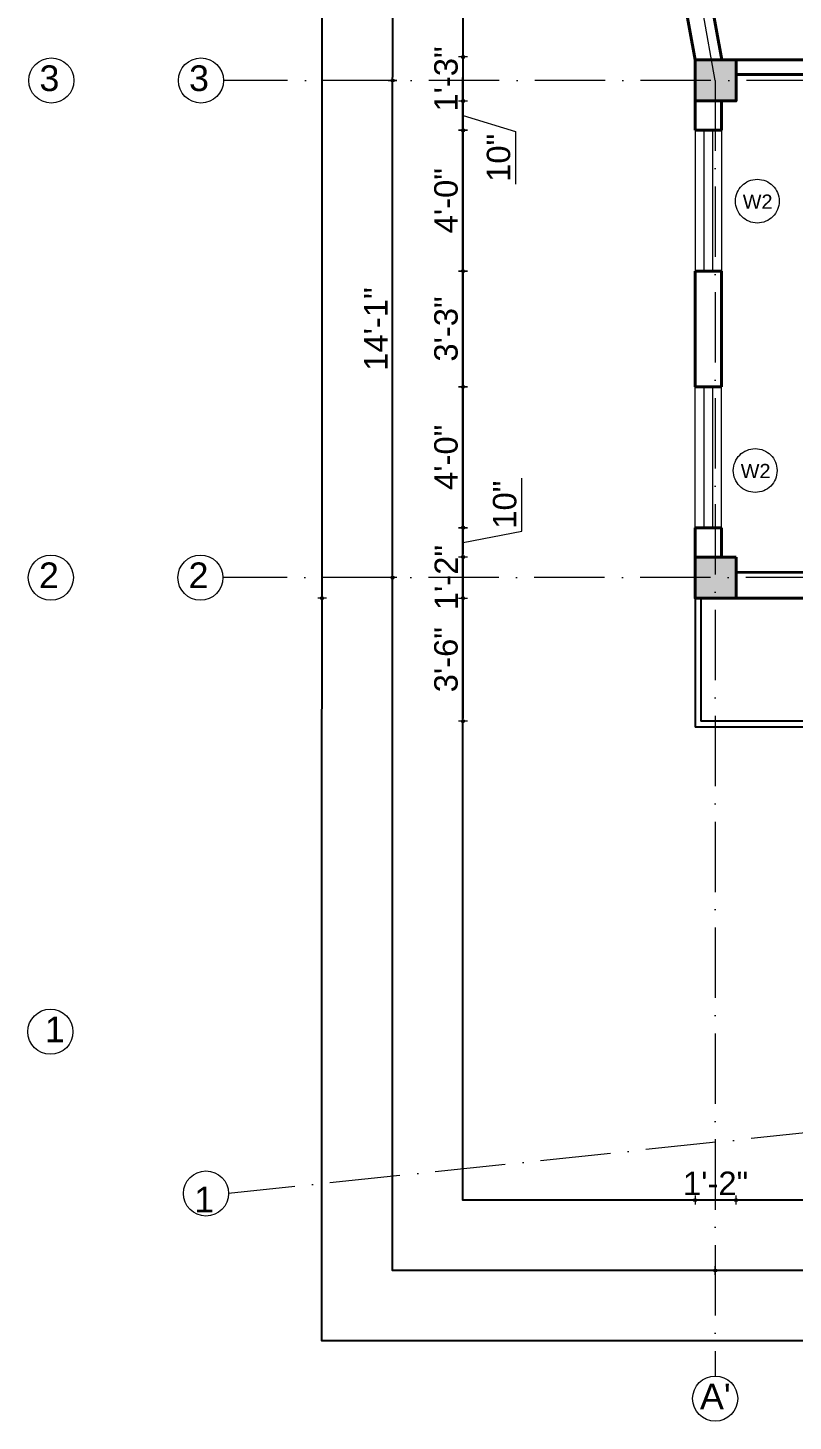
# Model space of a CAD drawing. Header units: inches. Extents: x 2670288 to 2672693, y 789942 to 794071.
# Drawn here: x 2672053.8 to 2672314.8, y 791008 to 791483 of the extents above; entities that cross this region are included whole.
import ezdxf

# ---------------------------------------------------------------- set-up
doc = ezdxf.new("R2010")
doc.units = ezdxf.units.IN
doc.header["$MEASUREMENT"] = 0
doc.header["$PDMODE"] = 99
doc.linetypes.add('ACAD_ISO04W100', pattern=[30, 24, -3, 0, -3])
doc.linetypes.add('ACAD_ISO10W100', pattern=[18, 12, -3, 0, -3])
for name, color, linetype, lineweight in [('CENTER  LINE RA', 10, 'ACAD_ISO04W100', 18), ('CONC. OUTLINE RA', 150, 'Continuous', 40), ('DOOR-WIN RA', 3, 'Continuous', 20), ('elev 2', 20, 'Continuous', 25), ('Hatch', 254, 'Continuous', 9), ('HATCH RA', 8, 'Continuous', 9), ('TEXT RA', 254, 'Continuous', 20), ('TEXTURE EA', 8, 'ACAD_ISO10W100', 9), ('wall EA', 24, 'Continuous', 40)]:
    doc.layers.add(name, color=color, linetype=linetype, lineweight=lineweight)
for name, color, linetype in [('HACTH', 7, 'Continuous'), ('lettring', 7, 'Continuous'), ('text EA', 7, 'Continuous')]:
    doc.layers.add(name, color=color, linetype=linetype)
doc.styles.add('DIM 8', font='arial.ttf', dxfattribs={"height": 8})
doc.styles.get("Standard").update_dxf_attribs({"font": 'arial.ttf'})
doc.dimstyles.new('Copy of DIM 8', dxfattribs={"dimtxt": 8, "dimasz": 1, "dimexe": 6, "dimexo": 18, "dimgap": 1.6875, "dimtad": 1, "dimdec": 0, "dimzin": 3, "dimdsep": 46, "dimlunit": 4, "dimtxsty": 'DIM 8', "dimblk": 'dot 2', "dimcen": 0.09375, "dimse1": 1, "dimse2": 1, "dimclrd": 1, "dimclre": 1, "dimclrt": 256, "dimadec": 0, "dimazin": 0, "dimtfac": 0.75, "dimtdec": 0, "dimtix": 1, "dimtmove": 1, "dimatfit": 3, "dimldrblk": 'DOT', "dimfxl": 1, "dimtolj": 1, "dimtzin": 0, "dimlwd": 9, "dimlwe": 9, "dimarcsym": 0})

# ---------------------------------------------------------------- blocks, each defined once
blk = doc.blocks.new('COLUMN')
at = {"layer": 'HACTH', "lineweight": 30, "transparency": 33554541}
h = blk.add_hatch(color=256, dxfattribs=at)
h.dxf.hatch_style = 1
h.paths.add_polyline_path([(2659104.19, 784576.38), (2659090.19, 784576.38), (2659090.19, 784562.38), (2659104.19, 784562.38)])
at = {"layer": 'CONC. OUTLINE RA'}
blk.add_lwpolyline([(2659090.19, 784576.38), (2659104.19, 784576.38), (2659104.19, 784562.38), (2659090.19, 784562.38)], close=True, dxfattribs=at)
blk = doc.blocks.new('dot1')
at = {"layer": 'Hatch'}
h = blk.add_hatch(color=256, dxfattribs=at)
edge = h.paths.add_edge_path()
edge.add_arc((0, 0), 1, 0, 360)
for p, q in [((3, 0), (-3, 0)), ((0, 3), (0, -3))]:
    blk.add_line(p, q, dxfattribs=at)
blk.add_circle((0, 0), 1, dxfattribs=at)
blk = doc.blocks.new('dot 2')
at = {"layer": 'Hatch', "xscale": 0.5, "yscale": 0.5, "zscale": 0.5}
blk.add_blockref('dot1', (0, 0), dxfattribs=at)
blk = doc.blocks.new('*D1876')
at = {"layer": 'Defpoints', "color": 0, "transparency": 16777216}
for p in [(2672295.38, 791288.58), (2672369.84, 791103.7), (2672295.38, 791083.34)]:
    blk.add_point(p, dxfattribs=at)
at = {"layer": 'lettring', "color": 1, "lineweight": 9, "transparency": 16777216}
blk.add_line((2672368.84, 791083.34), (2672296.38, 791083.34), dxfattribs=at)
at = {"layer": 'lettring', "color": 1, "lineweight": 9, "transparency": 16777216, "rotation": 180}
blk.add_blockref('dot 2', (2672295.38, 791083.34), dxfattribs=at)
at = {"layer": 'lettring', "color": 1, "lineweight": 9, "transparency": 16777216}
blk.add_blockref('dot 2', (2672369.84, 791083.34), dxfattribs=at)
at = {"layer": 'lettring', "transparency": 16777216, "insert": (2672332.61, 791089.11), "char_height": 8, "attachment_point": 5, "style": 'DIM 8'}
blk.add_mtext('\\A1;6\'-2"', dxfattribs=at)
blk = doc.blocks.new('_Dot')
at = {"color": 0, "linetype": 'ByBlock', "lineweight": -2}
blk.add_line((-0.5, 0), (-1, 0), dxfattribs=at)
at = {"color": 0, "linetype": 'ByBlock', "const_width": 0.5}
blk.add_lwpolyline([(-0.25, 0, 1), (0.25, 0, 1)], format="xyb", close=True, dxfattribs=at)
blk = doc.blocks.new('*D1859')
at = {"layer": 'Defpoints', "color": 0, "transparency": 16777216}
for p in [(2672281.38, 791288.58), (2672295.38, 791288.58), (2672281.38, 791083.34)]:
    blk.add_point(p, dxfattribs=at)
at = {"layer": 'lettring', "color": 1, "lineweight": 9, "transparency": 16777216}
for p, q in [((2672280.38, 791083.34), (2672279.38, 791083.34)), ((2672295.38, 791083.34), (2672281.38, 791083.34)), ((2672296.38, 791083.34), (2672297.38, 791083.34))]:
    blk.add_line(p, q, dxfattribs=at)
blk.add_blockref('dot 2', (2672281.38, 791083.34), dxfattribs=at)
at = {"layer": 'lettring', "color": 1, "lineweight": 9, "transparency": 16777216, "rotation": 180}
blk.add_blockref('dot 2', (2672295.38, 791083.34), dxfattribs=at)
at = {"layer": 'lettring', "transparency": 16777216, "insert": (2672288.38, 791089.04), "char_height": 8, "attachment_point": 5, "style": 'DIM 8'}
blk.add_mtext('\\A1;1\'-2"', dxfattribs=at)
blk = doc.blocks.new('*D1862')
at = {"layer": 'Defpoints', "color": 0, "transparency": 16777216}
for p in [(2672288.25, 791295.55), (2672418.69, 791295.55), (2672418.69, 791059.34)]:
    blk.add_point(p, dxfattribs=at)
at = {"layer": 'lettring', "color": 1, "lineweight": 9, "transparency": 16777216}
blk.add_line((2672289.25, 791059.34), (2672417.69, 791059.34), dxfattribs=at)
at = {"layer": 'lettring', "color": 1, "lineweight": 9, "transparency": 16777216, "rotation": 180}
blk.add_blockref('dot 2', (2672288.25, 791059.34), dxfattribs=at)
at = {"layer": 'lettring', "color": 1, "lineweight": 9, "transparency": 16777216}
blk.add_blockref('dot 2', (2672418.69, 791059.34), dxfattribs=at)
at = {"layer": 'lettring', "transparency": 16777216, "insert": (2672353.47, 791065.11), "char_height": 8, "attachment_point": 5, "style": 'DIM 8'}
blk.add_mtext('\\A1;10\'-8"', dxfattribs=at)
blk = doc.blocks.new('*D1881')
at = {"layer": 'Defpoints', "color": 0, "transparency": 16777216}
for p in [(2672257.73, 791596.6), (2672202.24, 791473.07), (2672281.38, 791473.07)]:
    blk.add_point(p, dxfattribs=at)
at = {"layer": 'lettring', "color": 1, "lineweight": 9, "transparency": 16777216}
blk.add_line((2672202.24, 791595.6), (2672202.24, 791474.07), dxfattribs=at)
for p, rotation in [((2672202.24, 791596.6), 90), ((2672202.24, 791473.07), 270)]:
    blk.add_blockref('dot 2', p, dxfattribs=dict(at, rotation=rotation))
at = {"layer": 'lettring', "transparency": 16777216, "insert": (2672196.46, 791534.84), "char_height": 8, "attachment_point": 5, "rotation": 90, "style": 'DIM 8'}
blk.add_mtext('\\A1;10\'-4"', dxfattribs=at)
blk = doc.blocks.new('*D1882')
at = {"layer": 'Defpoints', "color": 0, "transparency": 16777216}
for p in [(2672281.38, 791473.07), (2672202.24, 791458.07), (2672281.38, 791458.07)]:
    blk.add_point(p, dxfattribs=at)
at = {"layer": 'lettring', "color": 1, "lineweight": 9, "transparency": 16777216}
for p, q in [((2672202.24, 791474.07), (2672202.24, 791475.07)), ((2672202.24, 791473.07), (2672202.24, 791458.07)), ((2672202.24, 791457.07), (2672202.24, 791456.07))]:
    blk.add_line(p, q, dxfattribs=at)
for p, rotation in [((2672202.24, 791473.07), 270), ((2672202.24, 791458.07), 90)]:
    blk.add_blockref('dot 2', p, dxfattribs=dict(at, rotation=rotation))
at = {"layer": 'lettring', "transparency": 16777216, "insert": (2672196.46, 791465.57), "char_height": 8, "attachment_point": 5, "rotation": 90, "style": 'DIM 8'}
blk.add_mtext('\\A1;1\'-3"', dxfattribs=at)
blk = doc.blocks.new('*D1883')
at = {"layer": 'Defpoints', "color": 0, "transparency": 16777216}
for p in [(2672281.38, 791458.07), (2672202.24, 791448.07), (2672281.38, 791448.07)]:
    blk.add_point(p, dxfattribs=at)
at = {"layer": 'lettring', "color": 1, "lineweight": 9, "transparency": 16777216}
for p, q in [((2672202.24, 791457.07), (2672202.24, 791449.07)), ((2672202.24, 791453.07), (2672220.15, 791447.71)), ((2672220.15, 791447.71), (2672220.15, 791429.67))]:
    blk.add_line(p, q, dxfattribs=at)
for p, rotation in [((2672202.24, 791458.07), 90), ((2672202.24, 791448.07), 270)]:
    blk.add_blockref('dot 2', p, dxfattribs=dict(at, rotation=rotation))
at = {"layer": 'lettring', "transparency": 16777216, "insert": (2672214.38, 791438.69), "char_height": 8, "attachment_point": 5, "rotation": 90, "style": 'DIM 8'}
blk.add_mtext('\\A1;10"', dxfattribs=at)
blk = doc.blocks.new('*D1884')
at = {"layer": 'Defpoints', "color": 0, "transparency": 16777216}
for p in [(2672281.38, 791448.07), (2672202.24, 791400.07), (2672281.38, 791400.07)]:
    blk.add_point(p, dxfattribs=at)
at = {"layer": 'lettring', "color": 1, "lineweight": 9, "transparency": 16777216}
blk.add_line((2672202.24, 791447.07), (2672202.24, 791401.07), dxfattribs=at)
for p, rotation in [((2672202.24, 791448.07), 90), ((2672202.24, 791400.07), 270)]:
    blk.add_blockref('dot 2', p, dxfattribs=dict(at, rotation=rotation))
at = {"layer": 'lettring', "transparency": 16777216, "insert": (2672196.46, 791424.07), "char_height": 8, "attachment_point": 5, "rotation": 90, "style": 'DIM 8'}
blk.add_mtext('\\A1;4\'-0"', dxfattribs=at)
blk = doc.blocks.new('*D1885')
at = {"layer": 'Defpoints', "color": 0, "transparency": 16777216}
for p in [(2672281.38, 791400.07), (2672202.24, 791360.58), (2672281.38, 791360.58)]:
    blk.add_point(p, dxfattribs=at)
at = {"layer": 'lettring', "color": 1, "lineweight": 9, "transparency": 16777216}
blk.add_line((2672202.24, 791399.07), (2672202.24, 791361.58), dxfattribs=at)
for p, rotation in [((2672202.24, 791400.07), 90), ((2672202.24, 791360.58), 270)]:
    blk.add_blockref('dot 2', p, dxfattribs=dict(at, rotation=rotation))
at = {"layer": 'lettring', "transparency": 16777216, "insert": (2672196.46, 791380.33), "char_height": 8, "attachment_point": 5, "rotation": 90, "style": 'DIM 8'}
blk.add_mtext('\\A1;3\'-3"', dxfattribs=at)
blk = doc.blocks.new('*D1854')
at = {"layer": 'Defpoints', "color": 0, "transparency": 16777216}
for p in [(2672281.38, 791360.58), (2672202.24, 791312.58), (2672281.38, 791312.58)]:
    blk.add_point(p, dxfattribs=at)
at = {"layer": 'lettring', "color": 1, "lineweight": 9, "transparency": 16777216}
blk.add_line((2672202.24, 791359.58), (2672202.24, 791313.58), dxfattribs=at)
for p, rotation in [((2672202.24, 791360.58), 90), ((2672202.24, 791312.58), 270)]:
    blk.add_blockref('dot 2', p, dxfattribs=dict(at, rotation=rotation))
at = {"layer": 'lettring', "transparency": 16777216, "insert": (2672196.46, 791336.58), "char_height": 8, "attachment_point": 5, "rotation": 90, "style": 'DIM 8'}
blk.add_mtext('\\A1;4\'-0"', dxfattribs=at)
blk = doc.blocks.new('*D1855')
at = {"layer": 'Defpoints', "color": 0, "transparency": 16777216}
for p in [(2672281.38, 791312.58), (2672202.24, 791302.58), (2672281.38, 791302.58)]:
    blk.add_point(p, dxfattribs=at)
at = {"layer": 'lettring', "color": 1, "lineweight": 9, "transparency": 16777216}
for p, q in [((2672222.25, 791311.41), (2672222.25, 791329.44)), ((2672202.24, 791311.58), (2672202.24, 791303.58)), ((2672202.24, 791307.58), (2672222.25, 791311.41))]:
    blk.add_line(p, q, dxfattribs=at)
for p, rotation in [((2672202.24, 791312.58), 90), ((2672202.24, 791302.58), 270)]:
    blk.add_blockref('dot 2', p, dxfattribs=dict(at, rotation=rotation))
at = {"layer": 'lettring', "transparency": 16777216, "insert": (2672216.48, 791320.43), "char_height": 8, "attachment_point": 5, "rotation": 90, "style": 'DIM 8'}
blk.add_mtext('\\A1;10"', dxfattribs=at)
blk = doc.blocks.new('*D1856')
at = {"layer": 'Defpoints', "color": 0, "transparency": 16777216}
for p in [(2672281.38, 791302.58), (2672202.24, 791288.58), (2672281.38, 791288.58)]:
    blk.add_point(p, dxfattribs=at)
at = {"layer": 'lettring', "color": 1, "lineweight": 9, "transparency": 16777216}
for p, q in [((2672202.24, 791303.58), (2672202.24, 791304.58)), ((2672202.24, 791302.58), (2672202.24, 791288.58)), ((2672202.24, 791287.58), (2672202.24, 791286.58))]:
    blk.add_line(p, q, dxfattribs=at)
for p, rotation in [((2672202.24, 791302.58), 270), ((2672202.24, 791288.58), 90)]:
    blk.add_blockref('dot 2', p, dxfattribs=dict(at, rotation=rotation))
at = {"layer": 'lettring', "transparency": 16777216, "insert": (2672196.53, 791295.58), "char_height": 8, "attachment_point": 5, "rotation": 90, "style": 'DIM 8'}
blk.add_mtext('\\A1;1\'-2"', dxfattribs=at)
blk = doc.blocks.new('*D1857')
at = {"layer": 'Defpoints', "color": 0, "transparency": 16777216}
for p in [(2672281.38, 791288.58), (2672202.24, 791246.58), (2672283.38, 791246.58)]:
    blk.add_point(p, dxfattribs=at)
at = {"layer": 'lettring', "color": 1, "lineweight": 9, "transparency": 16777216}
blk.add_line((2672202.24, 791287.58), (2672202.24, 791247.58), dxfattribs=at)
for p, rotation in [((2672202.24, 791288.58), 90), ((2672202.24, 791246.58), 270)]:
    blk.add_blockref('dot 2', p, dxfattribs=dict(at, rotation=rotation))
at = {"layer": 'lettring', "transparency": 16777216, "insert": (2672196.46, 791267.58), "char_height": 8, "attachment_point": 5, "rotation": 90, "style": 'DIM 8'}
blk.add_mtext('\\A1;3\'-6"', dxfattribs=at)
blk = doc.blocks.new('*D1848')
at = {"layer": 'Defpoints', "color": 0, "transparency": 16777216}
for p in [(2672264.73, 791603.6), (2672178.21, 791465.07), (2672288.38, 791465.07)]:
    blk.add_point(p, dxfattribs=at)
at = {"layer": 'lettring', "color": 1, "lineweight": 9, "transparency": 16777216}
blk.add_line((2672178.21, 791602.6), (2672178.21, 791466.07), dxfattribs=at)
for p, rotation in [((2672178.21, 791603.6), 90), ((2672178.21, 791465.07), 270)]:
    blk.add_blockref('dot 2', p, dxfattribs=dict(at, rotation=rotation))
at = {"layer": 'lettring', "transparency": 16777216, "insert": (2672172.44, 791534.34), "char_height": 8, "attachment_point": 5, "rotation": 90, "style": 'DIM 8'}
blk.add_mtext('\\A1;11\'-6"', dxfattribs=at)
blk = doc.blocks.new('*D1849')
at = {"layer": 'Defpoints', "color": 0, "transparency": 16777216}
for p in [(2672288.38, 791465.07), (2672178.21, 791295.55), (2672288.25, 791295.55)]:
    blk.add_point(p, dxfattribs=at)
at = {"layer": 'lettring', "color": 1, "lineweight": 9, "transparency": 16777216}
blk.add_line((2672178.21, 791464.07), (2672178.21, 791296.55), dxfattribs=at)
for p, rotation in [((2672178.21, 791465.07), 90), ((2672178.21, 791295.55), 270)]:
    blk.add_blockref('dot 2', p, dxfattribs=dict(at, rotation=rotation))
at = {"layer": 'lettring', "transparency": 16777216, "insert": (2672172.51, 791380.31), "char_height": 8, "attachment_point": 5, "rotation": 90, "style": 'DIM 8'}
blk.add_mtext('\\A1;14\'-1"', dxfattribs=at)
blk = doc.blocks.new('*D1839')
at = {"layer": 'Defpoints', "color": 0, "transparency": 16777216}
for p in [(2672231.62, 791747), (2672154.17, 791288.58), (2672281.38, 791288.58)]:
    blk.add_point(p, dxfattribs=at)
at = {"layer": 'lettring', "color": 1, "lineweight": 9, "transparency": 16777216}
blk.add_line((2672154.17, 791746), (2672154.17, 791289.58), dxfattribs=at)
for p, rotation in [((2672154.17, 791747), 90), ((2672154.17, 791288.58), 270)]:
    blk.add_blockref('dot 2', p, dxfattribs=dict(at, rotation=rotation))
at = {"layer": 'lettring', "transparency": 16777216, "insert": (2672148.39, 791517.79), "char_height": 8, "attachment_point": 5, "rotation": 90, "style": 'DIM 8'}
blk.add_mtext('\\A1;38\'-2"', dxfattribs=at)

msp = doc.modelspace()

# ---------------------------------------------------------------- linework, layer by layer
at = {"layer": 'CENTER  LINE RA', "linetype": 'ACAD_ISO10W100', "ltscale": 2}
for p, q in [((2672288.25, 791465.05), (2672209.35, 791912.49)), ((2672647.78, 791465.04), (2672120.54, 791465.04)), ((2672288.25, 791465.05), (2672288.25, 791023.34)), ((2672647.61, 791295.55), (2672120.37, 791295.55)), ((2672647.46, 791140.72), (2672122.26, 791085.59))]:
    msp.add_line(p, q, dxfattribs=at)
at = {"layer": 'Defpoints'}
for points in [[(2672635.4, 791035.34), (2672154.13, 791035.34), (2672154.26, 791897.04), (2672635.53, 791897.04)], [(2672611.4, 791059.34), (2672178.13, 791059.34), (2672178.26, 791873.04), (2672611.52, 791873.04)], [(2672587.4, 791083.34), (2672202.14, 791083.34), (2672202.25, 791849.04), (2672587.52, 791849.04)]]:
    msp.add_lwpolyline(points, close=True, dxfattribs=at)
at = {"layer": 'DOOR-WIN RA'}
for p, q in [((2672281.38, 791448.07), (2672281.38, 791400.07)), ((2672284.38, 791448.07), (2672284.38, 791400.07)), ((2672287.38, 791448.07), (2672287.38, 791400.07)), ((2672290.38, 791448.07), (2672290.38, 791400.07)), ((2672281.38, 791312.58), (2672281.38, 791360.58)), ((2672284.38, 791360.58), (2672284.38, 791312.58)), ((2672287.38, 791360.58), (2672287.38, 791312.58)), ((2672290.38, 791312.58), (2672290.38, 791360.58))]:
    msp.add_line(p, q, dxfattribs=at)
at = {"layer": 'elev 2'}
for p, q in [((2672281.38, 791288.58), (2672281.38, 791244.58)), ((2672283.38, 791288.58), (2672283.38, 791246.58)), ((2672411.84, 791246.58), (2672283.38, 791246.58)), ((2672411.84, 791244.58), (2672281.38, 791244.58))]:
    msp.add_line(p, q, dxfattribs=at)
at = {"layer": 'TEXTURE EA', "linetype": 'ByBlock', "ltscale": 2}
for centre in [(2672061.82, 791465.04), (2672112.85, 791465.04), (2672061.66, 791295.55), (2672112.68, 791295.55), (2672061.51, 791140.72), (2672114.57, 791085.59), (2672288.25, 791015.65)]:
    msp.add_circle(centre, 7.69, dxfattribs=at)
at = {"layer": 'TEXTURE EA', "linetype": 'ACAD_ISO10W100', "ltscale": 4}
for centre in [(2672302.59, 791423.92), (2672301.89, 791332.07)]:
    msp.add_circle(centre, 7.46, dxfattribs=at)
at = {"layer": 'wall EA'}
for p, q in [((2672234.18, 791732.97), (2672281.38, 791472.07)), ((2672266.88, 791602.1), (2672290.53, 791472.07)), ((2672290.53, 791472.07), (2672411.84, 791472.07)), ((2672295.38, 791467.07), (2672411.84, 791467.07)), ((2672281.38, 791458.07), (2672281.38, 791448.07)), ((2672290.38, 791458.07), (2672290.38, 791448.07)), ((2672281.38, 791448.07), (2672290.38, 791448.07)), ((2672281.38, 791400.07), (2672281.38, 791360.58)), ((2672281.38, 791400.07), (2672290.38, 791400.07)), ((2672290.38, 791400.07), (2672290.38, 791360.58)), ((2672281.38, 791360.58), (2672290.38, 791360.58)), ((2672281.38, 791312.58), (2672281.38, 791302.58)), ((2672281.38, 791312.58), (2672290.38, 791312.58)), ((2672290.38, 791312.58), (2672290.38, 791302.58)), ((2672319.61, 791297.39), (2672295.38, 791297.34)), ((2672319.61, 791288.58), (2672295.38, 791288.58))]:
    msp.add_line(p, q, dxfattribs=at)

# ---------------------------------------------------------------- block references
at = {"layer": 'HATCH RA', "lineweight": 30, "rotation": 270}
for p in [(1887719.01, 3450562.26), (1887719.01, 3450392.77)]:
    msp.add_blockref('COLUMN', p, dxfattribs=at)

# ---------------------------------------------------------------- texts
at = {"layer": 'text EA', "char_height": 4.849, "width": 9.026, "attachment_point": 2}
for insert in [(2672302.72, 791426.18), (2672302.03, 791334.33)]:
    msp.add_mtext('W2', dxfattribs=dict(at, insert=insert))
at = {"layer": 'TEXT RA', "attachment_point": 1}
for s, insert, char_height in [('3', (2672057.77, 791470.22), 8.76), ('3', (2672108.79, 791470.22), 8.76), ('2', (2672057.6, 791300.73), 8.76), ('2', (2672108.62, 791300.73), 8.76), ('1', (2672059.6, 791145.9), 8.76), ('1', (2672110.58, 791087.9), 8.76), ("A'", (2672283.04, 791020.77), 8.764)]:
    msp.add_mtext_dynamic_manual_height_columns(s, width=8.7644, gutter_width=43.82, heights=[0], dxfattribs=dict(at, insert=insert, char_height=char_height))

# ---------------------------------------------------------------- dimensions: what is measured, and where the dimension line sits
at = {"layer": 'lettring'}
for base, p1, p2, picture, middle in [((2672154.17, 791288.58), (2672231.62, 791747), (2672281.38, 791288.58), '*D1839', (2672148.39, 791517.79)), ((2672202.24, 791473.07), (2672257.73, 791596.6), (2672281.38, 791473.07), '*D1881', (2672196.46, 791534.84)), ((2672202.24, 791458.07), (2672281.38, 791473.07), (2672281.38, 791458.07), '*D1882', (2672196.46, 791465.57)), ((2672202.24, 791400.07), (2672281.38, 791448.07), (2672281.38, 791400.07), '*D1884', (2672196.46, 791424.07)), ((2672202.24, 791360.58), (2672281.38, 791400.07), (2672281.38, 791360.58), '*D1885', (2672196.46, 791380.33)), ((2672202.24, 791312.58), (2672281.38, 791360.58), (2672281.38, 791312.58), '*D1854', (2672196.46, 791336.58)), ((2672202.24, 791288.58), (2672281.38, 791302.58), (2672281.38, 791288.58), '*D1856', (2672196.53, 791295.58)), ((2672202.24, 791246.58), (2672281.38, 791288.58), (2672283.38, 791246.58), '*D1857', (2672196.46, 791267.58))]:
    dim = msp.add_linear_dim(base=base, p1=p1, p2=p2, angle=90, dimstyle='Copy of DIM 8', dxfattribs=at)
    dim.commit()
    dim.dimension.update_dxf_attribs({"geometry": picture, "text_midpoint": middle})
for base, p1, p2, text, picture, middle in [((2672178.21, 791465.07), (2672264.73, 791603.6), (2672288.38, 791465.07), '11\'-6"', '*D1848', (2672172.44, 791534.34)), ((2672178.21, 791295.55), (2672288.38, 791465.07), (2672288.25, 791295.55), '14\'-1"', '*D1849', (2672172.51, 791380.31))]:
    dim = msp.add_linear_dim(base=base, p1=p1, p2=p2, angle=90, text=text, dimstyle='Copy of DIM 8', dxfattribs=at)
    dim.commit()
    dim.dimension.update_dxf_attribs({"geometry": picture, "text_midpoint": middle})
for base, p1, p2, picture, middle in [((2672202.24, 791448.07), (2672281.38, 791458.07), (2672281.38, 791448.07), '*D1883', (2672220.15, 791446.02)), ((2672202.24, 791302.58), (2672281.38, 791312.58), (2672281.38, 791302.58), '*D1855', (2672222.25, 791313.1))]:
    dim = msp.add_linear_dim(base=base, p1=p1, p2=p2, angle=90, dimstyle='Copy of DIM 8', dxfattribs=at)
    dim.commit()
    dim.dimension.update_dxf_attribs({"geometry": picture, "text_midpoint": middle, "dimtype": 160})
dim = msp.add_linear_dim(base=(2672418.69, 791059.34), p1=(2672288.25, 791295.55), p2=(2672418.69, 791295.55), text='10\'-8"', dimstyle='Copy of DIM 8', dxfattribs=at)
dim.commit()
dim.dimension.update_dxf_attribs({"geometry": '*D1862', "text_midpoint": (2672353.47, 791065.11)})
for base, p1, p2, picture, middle in [((2672281.38, 791083.34), (2672295.38, 791288.58), (2672281.38, 791288.58), '*D1859', (2672288.38, 791089.04)), ((2672295.38, 791083.34), (2672369.84, 791103.7), (2672295.38, 791288.58), '*D1876', (2672332.61, 791089.11))]:
    dim = msp.add_linear_dim(base=base, p1=p1, p2=p2, dimstyle='Copy of DIM 8', dxfattribs=at)
    dim.commit()
    dim.dimension.update_dxf_attribs({"geometry": picture, "text_midpoint": middle})

doc.saveas('drawing.dxf')
